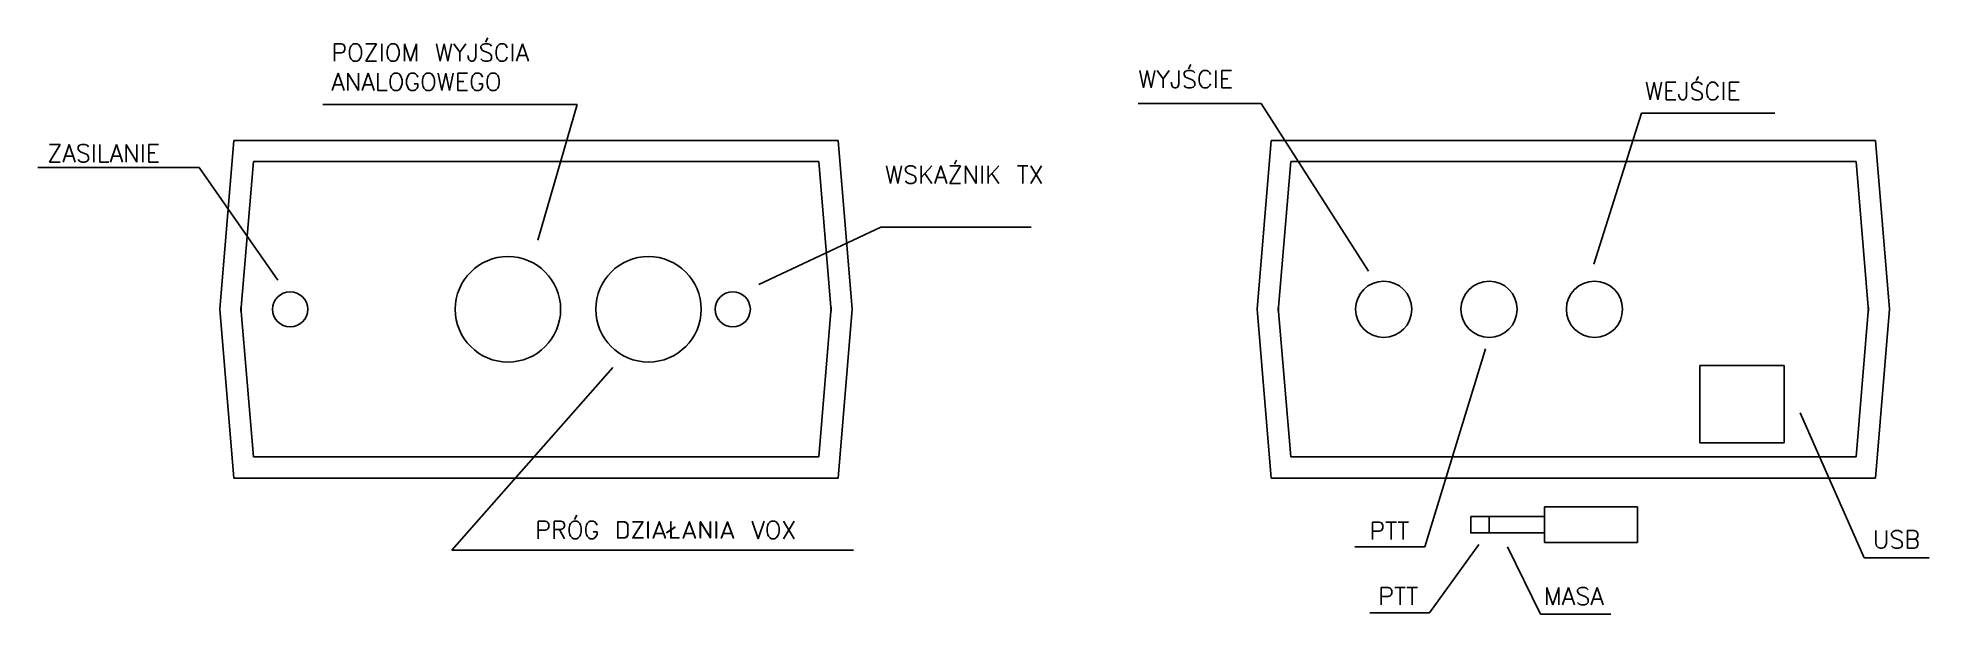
# Model space of a CAD drawing. Header units: millimetres. Extents: x 81 to 350, y 97 to 179.
import ezdxf

# ---------------------------------------------------------------- set-up
doc = ezdxf.new("R2010")
doc.units = ezdxf.units.MM
doc.styles.get("Standard").update_dxf_attribs({"font": 'txt.shx'})

msp = doc.modelspace()

# ---------------------------------------------------------------- linework, layer by layer
for p, q in [((121.77, 169.68), (157.96, 169.68)), ((157.96, 169.68), (152.37, 150.37)), ((237.83, 169.78), (255.32, 169.78)), ((255.32, 169.78), (270.62, 145.97)), ((309.48, 168.44), (302.68, 146.94)), ((328.43, 168.44), (309.48, 168.44)), ((107.12, 140.53), (109.12, 164.53)), ((197.12, 140.53), (195.12, 164.53)), ((254.77, 140.53), (256.77, 164.53)), ((344.77, 140.53), (342.77, 164.53)), ((110.11, 140.28), (111.88, 161.53)), ((194.13, 140.28), (192.36, 161.53)), ((257.76, 140.28), (259.53, 161.53)), ((341.78, 140.28), (340.01, 161.53)), ((81.2, 160.69), (104.16, 160.69)), ((104.16, 160.69), (115.35, 144.66)), ((201.2, 152.19), (183.83, 144.05)), ((201.2, 152.19), (222.57, 152.19)), ((107.12, 140.53), (109.12, 116.53)), ((110.11, 140.78), (111.88, 119.53)), ((194.13, 140.78), (192.36, 119.53)), ((197.12, 140.53), (195.12, 116.53)), ((254.77, 140.53), (256.77, 116.53)), ((257.76, 140.78), (259.53, 119.53)), ((341.78, 140.78), (340.01, 119.53)), ((344.77, 140.53), (342.77, 116.53)), ((278.63, 106.74), (287.26, 134.92)), ((140.11, 106.28), (163.06, 132.27)), ((341.18, 105.17), (332.07, 125.81)), ((287.77, 111.08), (287.77, 108.73)), ((295.68, 111.08), (295.68, 112.45)), ((295.68, 112.45), (308.89, 112.45)), ((308.89, 112.45), (308.89, 107.38)), ((295.68, 107.38), (295.68, 108.73)), ((150.79, 106.28), (140.11, 106.28)), ((150.79, 106.28), (197.31, 106.28)), ((268.68, 106.74), (278.63, 106.74)), ((279.28, 97.34), (286.32, 107.06)), ((295.07, 97.18), (290.41, 106.73)), ((308.89, 107.38), (295.68, 107.38)), ((341.18, 105.17), (350.41, 105.17)), ((270.78, 97.34), (279.28, 97.34)), ((305.11, 97.18), (295.07, 97.18))]:
    msp.add_line(p, q)
for points in [[(195.12, 164.53), (109.12, 164.53)], [(342.77, 164.53), (256.77, 164.53)], [(192.36, 161.53), (111.88, 161.53)], [(340.01, 161.53), (259.53, 161.53)], [(111.88, 119.53), (192.36, 119.53)], [(259.53, 119.53), (340.01, 119.53)], [(109.12, 116.53), (195.12, 116.53)], [(256.77, 116.53), (342.77, 116.53)]]:
    msp.add_lwpolyline(points)
for points in [[(329.77, 121.53), (317.77, 121.53), (317.77, 132.53), (329.77, 132.53)], [(285.15, 111.08), (295.68, 111.08), (295.68, 108.73), (285.15, 108.73)]]:
    msp.add_lwpolyline(points, close=True)
for centre, radius in [((148.12, 140.53), 7.5), ((168.12, 140.53), 7.5), ((117.12, 140.53), 2.5), ((180.12, 140.53), 2.5), ((272.77, 140.53), 4), ((287.77, 140.53), 4), ((302.77, 140.53), 4)]:
    msp.add_circle(centre, radius)

# ---------------------------------------------------------------- texts
at = {"char_height": 2.5, "attachment_point": 1}
for s, insert, width in [('POZIOM WYJŚCIA ANALOGOWEGO', (122.98, 178.3), 45.0573), ('WYJŚCIE', (237.83, 174.51), 38.2562), ('WEJŚCIE', (309.97, 172.81), 19.1888), ('ZASILANIE', (82.54, 163.97), 18.8245), ('WSKAŹNIK TX', (201.8, 160.93), 24.2897), ('PRÓG DZIAŁANIA VOX', (152.01, 110.41), 45.786), ('PTT', (270.74, 110.27), 34.4913), ('USB', (342.39, 109.05), 23.3181), ('PTT', (271.99, 100.98), 10.3636), ('MASA', (295.55, 100.98), 12.5497)]:
    msp.add_mtext(s, dxfattribs=dict(at, insert=insert, width=width))

doc.saveas('drawing.dxf')
